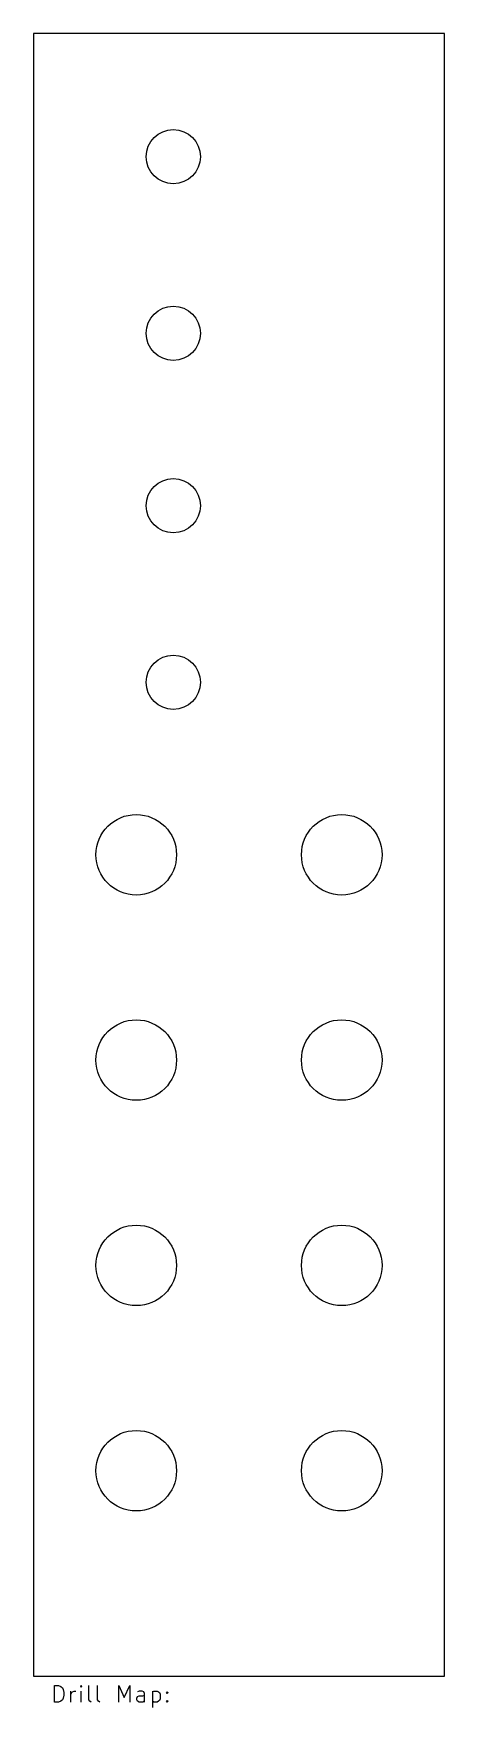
# Model space of a CAD drawing. Extents: x 66 to 116, y -261 to -58.
import ezdxf

# ---------------------------------------------------------------- set-up
doc = ezdxf.new("R2010")
doc.units = 0
doc.layers.add('BLACK', color=7, linetype='CONTINUOUS')

msp = doc.modelspace()

# ---------------------------------------------------------------- linework, layer by layer
at = {"layer": 'BLACK', "linetype": 'CONTINUOUS'}
for p, q in [((116.1, -57.6), (66.1, -57.6)), ((66.1, -57.6), (66.1, -257.6)), ((116.1, -257.6), (116.1, -57.6)), ((66.1, -257.6), (116.1, -257.6)), ((68.657768, -260.764838), (68.657768, -258.764838)), ((68.657768, -258.764838), (69.133958, -258.764838)), ((69.133958, -258.764838), (69.419673, -258.860076)), ((69.419673, -258.860076), (69.610149, -259.050552)), ((71.895863, -258.764838), (71.800625, -258.860076)), ((71.800625, -258.860076), (71.895863, -258.955314)), ((71.991101, -258.860076), (71.895863, -258.764838)), ((71.895863, -258.764838), (71.895863, -258.955314)), ((71.895863, -258.955314), (71.991101, -258.860076)), ((72.848244, -260.479123), (72.848244, -258.764838)), ((73.895863, -260.479123), (73.895863, -258.764838)), ((76.467292, -260.764838), (76.467292, -258.764838)), ((76.467292, -258.764838), (77.133959, -260.193409)), ((77.133959, -260.193409), (77.800625, -258.764838)), ((77.800625, -258.764838), (77.800625, -260.764838)), ((69.133958, -260.764838), (68.657768, -260.764838)), ((69.419673, -260.6696), (69.133958, -260.764838)), ((69.610149, -260.479123), (69.419673, -260.6696)), ((69.610149, -259.050552), (69.705387, -259.241028)), ((69.705387, -260.288647), (69.610149, -260.479123)), ((69.705387, -259.241028), (69.800625, -259.62198)), ((69.800625, -259.907695), (69.705387, -260.288647)), ((69.800625, -259.62198), (69.800625, -259.907695)), ((70.657768, -260.764838), (70.657768, -259.431504)), ((70.657768, -259.812457), (70.753006, -259.62198)), ((70.753006, -259.62198), (70.848244, -259.526742)), ((70.848244, -259.526742), (71.03872, -259.431504)), ((71.03872, -259.431504), (71.229197, -259.431504)), ((71.895863, -260.764838), (71.895863, -259.431504)), ((72.943482, -260.6696), (72.848244, -260.479123)), ((73.133958, -260.764838), (72.943482, -260.6696)), ((73.991101, -260.6696), (73.895863, -260.479123)), ((74.181577, -260.764838), (73.991101, -260.6696)), ((78.657768, -260.288647), (78.753006, -260.098171)), ((78.657768, -260.479123), (78.657768, -260.288647)), ((78.753006, -260.6696), (78.657768, -260.479123)), ((78.943482, -259.431504), (78.753006, -259.526742)), ((78.753006, -260.098171), (78.943482, -260.002933)), ((78.943482, -260.764838), (78.753006, -260.6696)), ((79.324435, -259.431504), (78.943482, -259.431504)), ((78.943482, -260.002933), (79.419673, -260.002933)), ((79.419673, -260.764838), (78.943482, -260.764838)), ((79.514911, -259.526742), (79.324435, -259.431504)), ((79.419673, -260.002933), (79.610149, -259.907695)), ((79.610149, -260.6696), (79.419673, -260.764838)), ((79.610149, -259.717219), (79.514911, -259.526742)), ((79.610149, -260.764838), (79.610149, -259.717219)), ((80.56253, -259.431504), (80.56253, -261.431504)), ((80.56253, -259.526742), (80.753006, -259.431504)), ((80.753006, -260.764838), (80.56253, -260.6696)), ((80.753006, -259.431504), (81.133959, -259.431504)), ((81.133959, -260.764838), (80.753006, -260.764838)), ((81.133959, -259.431504), (81.324435, -259.526742)), ((81.324435, -260.6696), (81.133959, -260.764838)), ((81.324435, -259.526742), (81.419673, -259.62198)), ((81.419673, -260.574361), (81.324435, -260.6696)), ((81.419673, -259.62198), (81.514911, -259.812457)), ((81.514911, -260.383885), (81.419673, -260.574361)), ((81.514911, -259.812457), (81.514911, -260.383885)), ((82.276816, -259.62198), (82.372054, -259.526742)), ((82.372054, -259.717219), (82.276816, -259.62198)), ((82.276816, -260.6696), (82.372054, -260.574361)), ((82.372054, -260.764838), (82.276816, -260.6696)), ((82.372054, -259.526742), (82.467292, -259.62198)), ((82.372054, -259.526742), (82.372054, -259.717219)), ((82.467292, -259.62198), (82.372054, -259.717219)), ((82.372054, -260.574361), (82.467292, -260.6696)), ((82.372054, -260.574361), (82.372054, -260.764838)), ((82.467292, -260.6696), (82.372054, -260.764838))]:
    msp.add_line(p, q, dxfattribs=at)
at = {"layer": 'BLACK'}
for centre, radius in [((83.1, -72.6), 3.3), ((83.1, -94.1), 3.3), ((83.1, -115.1), 3.3), ((83.1, -136.6), 3.3), ((78.6, -157.6), 4.9), ((103.6, -157.6), 4.9), ((78.6, -182.6), 4.9), ((103.6, -182.6), 4.9), ((78.6, -207.6), 4.9), ((103.6, -207.6), 4.9), ((78.6, -232.6), 4.9), ((103.6, -232.6), 4.9)]:
    msp.add_circle(centre, radius, dxfattribs=at)

doc.saveas('drawing.dxf')
